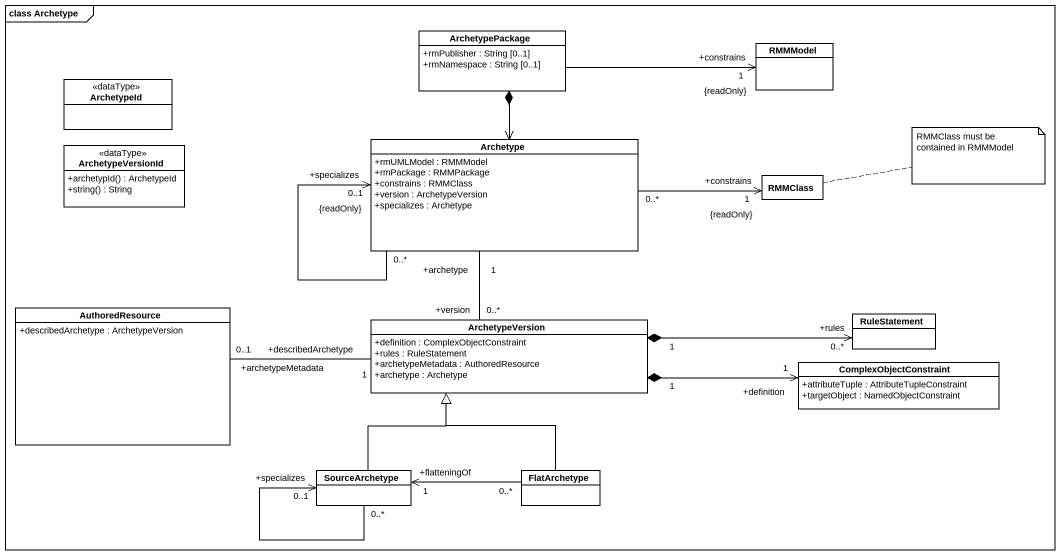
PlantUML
@startuml
mainframe class Archetype
hide circle
hide empty members
skinparam classAttributeIconSize 0
class ArchetypePackage {
  +rmPublisher : String [0..1]
  +rmNamespace : String [0..1]
}
class RMMModel
class ArchetypeId <<dataType>>
class ArchetypeVersionId <<dataType>> {
  +archetypId() : ArchetypeId
  +string() : String
}
class Archetype {
  +rmUMLModel : RMMModel
  +rmPackage : RMMPackage
  +constrains : RMMClass
  +version : ArchetypeVersion
  +specializes : Archetype
}
class RMMClass
class AuthoredResource {
  +describedArchetype : ArchetypeVersion
}
class ArchetypeVersion {
  +definition : ComplexObjectConstraint
  +rules : RuleStatement
  +archetypeMetadata : AuthoredResource
  +archetype : Archetype
}
class RuleStatement
class ComplexObjectConstraint {
  +attributeTuple : AttributeTupleConstraint
  +targetObject : NamedObjectConstraint
}
class SourceArchetype
class FlatArchetype
ArchetypePackage -right-> "+constrains\n1\n{readOnly}" RMMModel
ArchetypePackage *--> Archetype
Archetype "0..*" --> "+specializes\n0..1\n{readOnly}" Archetype
Archetype "0..*" -right-> "+constrains\n1\n{readOnly}" RMMClass
Archetype "+archetype\n1" -- "+version\n0..*" ArchetypeVersion
ArchetypeVersion "+describedArchetype\n1" -left- "+archetypeMetadata\n0..1" AuthoredResource
ArchetypeVersion "1" *-right-> "+rules\n0..*" RuleStatement
ArchetypeVersion "1" *-right-> "+definition\n1" ComplexObjectConstraint
SourceArchetype -up-|> ArchetypeVersion
SourceArchetype "0..*" --> "+specializes\n0..1" SourceArchetype
FlatArchetype -up-|> ArchetypeVersion
FlatArchetype "0..*" -left-> "+flatteningOf\n1" SourceArchetype
note right of RMMClass : RMMClass must be contained in RMMModel
@enduml
